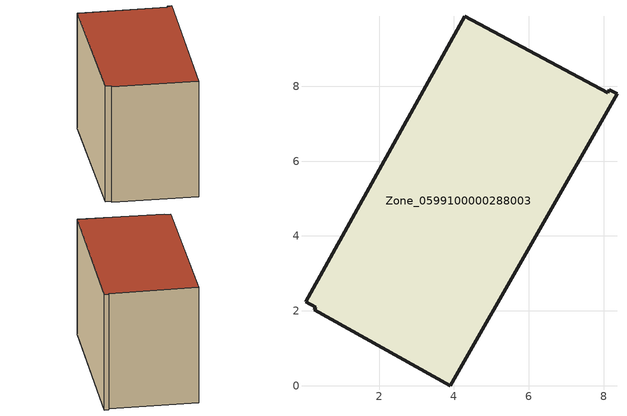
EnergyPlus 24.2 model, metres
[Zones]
Zone_0599100000288003
 floor ground (C_G): 4.3,9.87 8.11,7.83 8.16,7.91 8.36,7.8 3.9,0 0.27,2.03 0.3,2.09 0.03,2.24 z0
 wall outside (C_F): 8.36,7.8 8.16,7.91 8.11,7.83 4.3,9.87 0.03,2.24 0.3,2.09 0.27,2.03 3.9,0 8.36,7.8 z0:5.96
 roof outside (C_R): 8.11,7.83 4.3,9.87 0.03,2.24 0.3,2.09 0.27,2.03 3.9,0 8.36,7.8 8.16,7.91 z5.96
[BUILDING]
Pand.0599100000288003: North Axis=0; Terrain=City; Loads Convergence Tolerance Value=0.04; Temperature Convergence Tolerance Value=0.4; Solar Distribution=FullExterior; Maximum Number of Warmup Days=25; Minimum Number of Warmup Days=1
[Site:Location]
Rotterdam.The.Hague.AP_ZH_NLD Design_Conditions: Latitude=51.96; Longitude=4.45; Time Zone=1; Elevation=-4.5
[SITE:GROUNDTEMPERATURE:BUILDINGSURFACE]
18, 18, 18, 18, 18, 18, 18, 18, 18, 18, 18, 18
[MATERIAL] Thermal Absorptance=0.9; Solar Absorptance=0.7; Visible Absorptance=0.7
Name | Roughness | Thickness | Conductivity | Density | Specific Heat
G.TC.1946-1964 | MediumSmooth | 0.15 | 1 | 540 | 1210
F.TC.1946-1964 | Rough | 0.3 | 0.857143 | 1920 | 840
R.TC.1946-1964 | MediumRough | 0.2 | 0.235294 | 1500 | 1000
[CONSTRUCTION]
C_G: G.TC.1946-1964
C_F: F.TC.1946-1964
C_R: R.TC.1946-1964
[ZONE]
Zone_0599100000288003: Type=1; Multiplier=1; Ceiling Height=Autocalculate; Volume=Autocalculate; Floor Area=autocalculate; Part of Total Floor Area=Yes
[ZONEINFILTRATION:DESIGNFLOWRATE]
Infil_Zone_0599100000288003: Zone or ZoneList or Space or SpaceList=Zone_0599100000288003; Schedule=AlwaysOn; Design Flow Rate Calculation Method=Flow/Area; Flow Rate per Floor Area=0.003; Constant Term Coefficient=1; Temperature Term Coefficient=0; Velocity Term Coefficient=0; Velocity Squared Term Coefficient=0
[HVACTEMPLATE:ZONE:IDEALLOADSAIRSYSTEM]
Zone_0599100000288003: Maximum Heating Supply Air Temperature=50; Minimum Cooling Supply Air Temperature=13; Maximum Heating Supply Air Humidity Ratio=0.0156; Minimum Cooling Supply Air Humidity Ratio=0.0077; Heating Limit=NoLimit; Cooling Limit=NoLimit; Dehumidification Control Type=ConstantSensibleHeatRatio; Cooling Sensible Heat Ratio=0.7; Dehumidification Setpoint=60; Humidification Control Type=None; Humidification Setpoint=30; Outdoor Air Method=None; Outdoor Air Flow Rate per Person=0.00944; Outdoor Air Flow Rate per Zone Floor Area=0; Outdoor Air Flow Rate per Zone=0; Demand Controlled Ventilation Type=None; Outdoor Air Economizer Type=NoEconomizer; Heat Recovery Type=None; Sensible Heat Recovery Effectiveness=0.7; Latent Heat Recovery Effectiveness=0.65
[ZONECONTROL:THERMOSTAT]
ThermostatControl_Zone_0599100000288003: Zone or ZoneList=Zone_0599100000288003; Control Type Schedule=DualSetpointControlType; Control 1=Thermostat_Zone_0599100000288003; Temperature Difference Between Cutout And Setpoint=0
[THERMOSTATSETPOINT:DUALSETPOINT]
Thermostat_Zone_0599100000288003: Heating Setpoint Temperature Schedule=HeatingSetpoint_Zone_0599100000288003; Cooling Setpoint Temperature Schedule=CoolingSetpoint_Zone_0599100000288003
[SCHEDULE:COMPACT]
HeatingSetpoint_Zone_0599100000288003: Through: 12/31, For: AllDays, Until: 24:00, 21
CoolingSetpoint_Zone_0599100000288003: Through: 12/31, For: AllDays, Until: 24:00, 24
DualSetpointControlType: Through: 12/31, For: AllDays, Until: 24:00, 4
AlwaysOn: Through: 12/31, For: AllDays, Until: 24:00, 1
